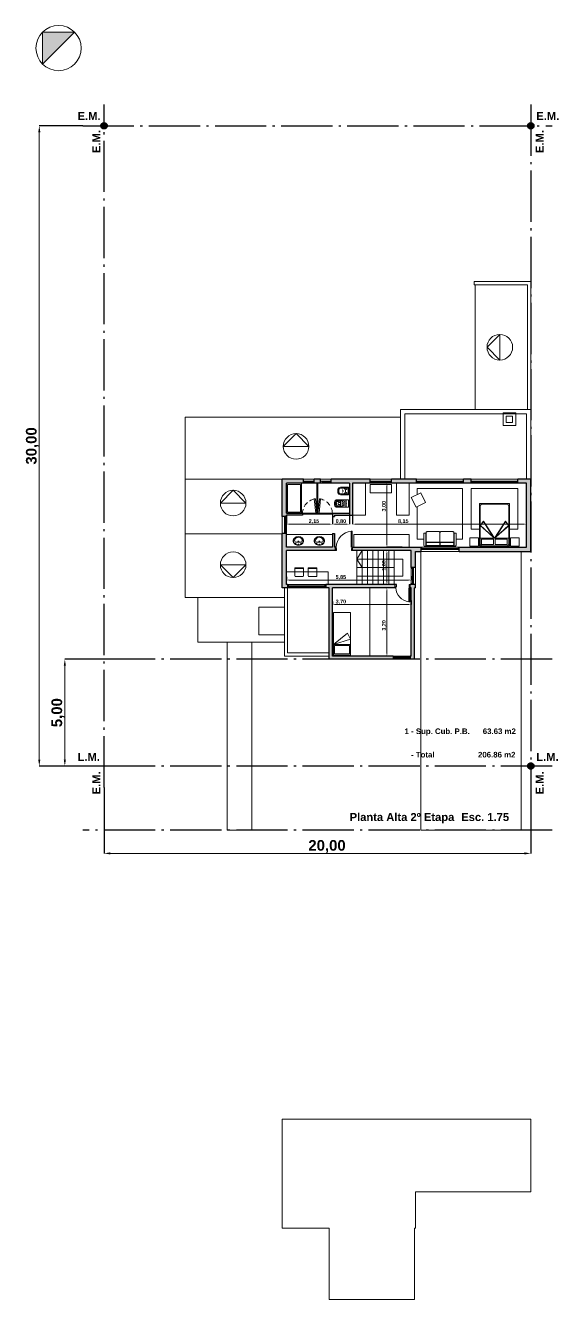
# Model space of a CAD drawing. Header units: millimetres. Extents: x 1434 to 1660, y 1457 to 1517.
# Drawn here: x 1635.3 to 1660.3, y 1457.1 to 1516.8 of the extents above; entities that cross this region are included whole.
import ezdxf

# ---------------------------------------------------------------- set-up
doc = ezdxf.new("R2010")
doc.units = ezdxf.units.MM
doc.linetypes.add('ACAD_ISO04W100', pattern=[30, 24, -3, 0, -3])
doc.linetypes.add('HIDDEN', pattern=[0.375, 0.25, -0.125])
for name, color, linetype, lineweight in [('0.1', 50, 'Continuous', 0), ('0.2', 40, 'Continuous', 20), ('0.3', 30, 'Continuous', 30), ('0.4', 20, 'Continuous', 40), ('carpinterias', 140, 'Continuous', 9), ('cotas', 104, 'Continuous', 18), ('gris', 251, 'Continuous', 18), ('L.M.', 160, 'ACAD_ISO04W100', 30), ('madera', 35, 'Continuous', 18), ('muebles', 7, 'Continuous', 13), ('nomenclatura', 41, 'Continuous', 18), ('rojo muros', 232, 'Continuous', 18)]:
    doc.layers.add(name, color=color, linetype=linetype, lineweight=lineweight)
doc.styles.add('SANSSERIFBOLD', font='sasb____.pfb')
doc.styles.get("Standard").update_dxf_attribs({"font": 'ARIAL.TTF'})
doc.dimstyles.new('ISO-25', dxfattribs={"dimtxt": 2.5, "dimasz": 2.5, "dimexe": 1.25, "dimexo": 0.625, "dimtad": 1, "dimtxsty": 'Standard', "dimcen": 2.5, "dimadec": 0, "dimazin": 0, "dimtfac": 1, "dimtmove": 0, "dimatfit": 3, "dimfxl": 0, "dimarcsym": 0})

# ---------------------------------------------------------------- blocks, each defined once
blk = doc.blocks.new('*D17')
at = {"layer": 'cotas', "color": 0, "linetype": 'Continuous', "lineweight": -2}
for p, q in [((1638.955, 1481.086), (1638.955, 1477.991)), ((1658.955, 1481.086), (1658.955, 1477.991))]:
    blk.add_line(p, q, dxfattribs=at)
at = {"layer": 'cotas', "color": 0, "linetype": 'Continuous', "lineweight": 9}
blk.add_line((1639.255, 1477.991), (1658.655, 1477.991), dxfattribs=at)
at = {"layer": 'cotas', "color": 0, "linetype": 'Continuous'}
for points in [[(1639.255, 1478.041), (1639.255, 1477.941), (1638.955, 1477.991)], [(1658.655, 1478.041), (1658.655, 1477.941), (1658.955, 1477.991)]]:
    blk.add_solid(points, dxfattribs=at)
at = {"layer": 'Defpoints', "color": 0, "linetype": 'Continuous'}
for p in [(1638.955, 1481.086), (1658.955, 1481.086), (1658.955, 1477.991)]:
    blk.add_point(p, dxfattribs=at)
at = {"layer": 'cotas', "linetype": 'Continuous', "insert": (1649.405, 1478.311), "char_height": 0.5, "attachment_point": 5, "style": 'SANSSERIFBOLD'}
blk.add_mtext('20,00', dxfattribs=at)
blk = doc.blocks.new('*D18')
at = {"layer": 'cotas', "color": 0, "linetype": 'Continuous', "lineweight": -2}
for p, q in [((1637.955, 1512.086), (1635.92, 1512.086)), ((1637.955, 1482.086), (1635.92, 1482.086))]:
    blk.add_line(p, q, dxfattribs=at)
at = {"layer": 'cotas', "color": 0, "linetype": 'Continuous', "lineweight": 9}
blk.add_line((1635.92, 1511.786), (1635.92, 1482.386), dxfattribs=at)
at = {"layer": 'cotas', "color": 0, "linetype": 'Continuous'}
for points in [[(1635.87, 1511.786), (1635.97, 1511.786), (1635.92, 1512.086)], [(1635.87, 1482.386), (1635.97, 1482.386), (1635.92, 1482.086)]]:
    blk.add_solid(points, dxfattribs=at)
at = {"layer": 'Defpoints', "color": 0, "linetype": 'Continuous'}
for p in [(1637.955, 1512.086), (1635.92, 1482.086), (1637.955, 1482.086)]:
    blk.add_point(p, dxfattribs=at)
at = {"layer": 'cotas', "linetype": 'Continuous', "insert": (1635.6, 1497.086), "char_height": 0.5, "attachment_point": 5, "rotation": 90, "style": 'SANSSERIFBOLD'}
blk.add_mtext('30,00', dxfattribs=at)
blk = doc.blocks.new('*D16')
at = {"layer": 'cotas', "color": 0, "linetype": 'Continuous', "lineweight": -2}
for p, q in [((1638.955, 1487.086), (1637.116, 1487.086)), ((1638.955, 1482.086), (1637.116, 1482.086))]:
    blk.add_line(p, q, dxfattribs=at)
at = {"layer": 'cotas', "color": 0, "linetype": 'Continuous', "lineweight": 9}
blk.add_line((1637.116, 1486.786), (1637.116, 1482.386), dxfattribs=at)
at = {"layer": 'cotas', "color": 0, "linetype": 'Continuous'}
for points in [[(1637.066, 1486.786), (1637.166, 1486.786), (1637.116, 1487.086)], [(1637.066, 1482.386), (1637.166, 1482.386), (1637.116, 1482.086)]]:
    blk.add_solid(points, dxfattribs=at)
at = {"layer": 'Defpoints', "color": 0, "linetype": 'Continuous'}
for p in [(1638.955, 1487.086), (1637.116, 1482.086), (1638.955, 1482.086)]:
    blk.add_point(p, dxfattribs=at)
at = {"layer": 'cotas', "linetype": 'Continuous', "insert": (1636.796, 1484.586), "char_height": 0.5, "attachment_point": 5, "rotation": 90, "style": 'SANSSERIFBOLD'}
blk.add_mtext('5,00', dxfattribs=at)
blk = doc.blocks.new('aa')
at = {"layer": 'madera'}
for p, q in [((1233.437, -214.668), (1233.844, -214.668)), ((1233.437, -215.034), (1233.437, -214.668)), ((1233.437, -214.693), (1233.844, -214.693)), ((1233.844, -214.668), (1233.844, -215.034)), ((1233.803, -215.075), (1233.478, -215.075))]:
    blk.add_line(p, q, dxfattribs=at)
for centre, start, end in [((1233.478, -215.034), 180, 270), ((1233.803, -215.034), 270, 0)]:
    blk.add_arc(centre, 0.0406, start, end, dxfattribs=at)
blk = doc.blocks.new('CAM2')
at = {"layer": '0.1'}
for p, q in [((454.403, -70.302), (454.403, -71.452)), ((455.995, -70.202), (454.519, -70.202)), ((455.199, -70.357), (455.418, -70.202)), ((455.995, -70.879), (455.199, -70.357)), ((455.216, -70.36), (455.414, -70.217)), ((455.947, -70.818), (455.216, -70.36)), ((455.947, -70.818), (455.414, -70.217)), ((455.995, -70.879), (455.418, -70.202)), ((455.995, -70.202), (455.995, -71.552)), ((456.255, -70.202), (455.995, -70.202)), ((455.995, -70.879), (455.198, -71.399)), ((455.947, -70.939), (455.214, -71.396)), ((455.947, -70.939), (455.412, -71.54)), ((455.995, -70.879), (455.415, -71.552)), ((454.517, -71.552), (455.995, -71.552)), ((455.198, -71.399), (455.415, -71.552)), ((455.214, -71.396), (455.412, -71.54)), ((456.253, -71.552), (455.995, -71.552))]:
    blk.add_line(p, q, dxfattribs=at)
at = {"layer": '0.1', "lineweight": 0}
blk.add_line((456.353, -70.305), (456.353, -71.454), dxfattribs=at)
at = {"layer": '0.1'}
blk.add_lwpolyline([(454.378, -71.577), (456.378, -71.577), (456.378, -70.177), (454.378, -70.177)], close=True, dxfattribs=at)
at = {"layer": '0.1', "lineweight": 0}
for points in [[(456.045, -70.277), (456.301, -70.277), (456.301, -70.84), (456.045, -70.84)], [(456.045, -71.482), (456.301, -71.482), (456.301, -70.919), (456.045, -70.919)]]:
    blk.add_lwpolyline(points, close=True, dxfattribs=at)
at = {"layer": '0.1'}
for centre, radius, start, end in [((454.518, -70.318), 0.116, 89.68244, 171.91819), ((456.253, -70.303), 0.1, 358.83225, 88.52947), ((454.514, -71.441), 0.112, 186.04566, 271.28188), ((456.256, -71.455), 0.0968, 268.12283, 0.79322)]:
    blk.add_arc(centre, radius, start, end, dxfattribs=at)
at = {"layer": 'madera'}
for points in [[(455.978, -70.127), (456.378, -70.127), (456.378, -69.727), (455.978, -69.727)], [(455.978, -71.627), (456.378, -71.627), (456.378, -72.027), (455.978, -72.027)]]:
    blk.add_lwpolyline(points, close=True, dxfattribs=at)
blk = doc.blocks.new('i')
for p, q in [((1235.135, 1802.349), (1235.325, 1802.349)), ((1235.135, 1802.304), (1235.493, 1802.304)), ((1235.493, 1802.044), (1235.135, 1802.044)), ((1235.135, 1801.999), (1235.325, 1801.999)), ((1235.325, 1802.349), (1235.507, 1802.349)), ((1235.325, 1801.999), (1235.507, 1801.999)), ((1235.36, 1802.224), (1235.36, 1802.124)), ((1235.495, 1802.302), (1235.495, 1802.046)), ((1235.51, 1802.346), (1235.51, 1802.002))]:
    blk.add_line(p, q)
for centre in [(1235.42, 1802.254), (1235.42, 1802.094)]:
    blk.add_circle(centre, 0.0085)
for centre, radius, start, end in [((1235.382, 1802.174), 0.377, 168.55585, 191.44415), ((1235.135, 1802.224), 0.125, 90, 168.55585), ((1235.135, 1802.124), 0.125, 191.44415, 270), ((1235.382, 1802.174), 0.332, 168.55585, 191.44415), ((1235.135, 1802.224), 0.08, 90, 168.55585), ((1235.135, 1802.124), 0.08, 191.44415, 270), ((1235.198, 1802.171), 0.0578, 2.61926, 78.39406), ((1235.2, 1802.154), 0.075, 82.39422, 82.744), ((1235.198, 1802.177), 0.0578, 281.60594, 357.38074), ((1235.2, 1802.194), 0.075, 277.256, 277.60578), ((1235.28, 1802.224), 0.08, 0, 90), ((1235.28, 1802.124), 0.08, 270, 0), ((1235.493, 1802.302), 0.002, 0, 90), ((1235.493, 1802.046), 0.002, 270, 0), ((1235.507, 1802.346), 0.003, 0, 90), ((1235.507, 1802.002), 0.003, 270, 0)]:
    blk.add_arc(centre, radius, start, end)
blk = doc.blocks.new('in')
for p, q in [((1235.276, 1801.782), (1234.965, 1801.782)), ((1235.244, 1801.737), (1234.965, 1801.737)), ((1235.244, 1801.493), (1234.965, 1801.493)), ((1235.276, 1801.448), (1234.965, 1801.448)), ((1234.983, 1801.615), (1234.983, 1801.655)), ((1234.983, 1801.615), (1234.983, 1801.575)), ((1235.048, 1801.719), (1235.12, 1801.719)), ((1235.048, 1801.511), (1235.12, 1801.511)), ((1235.276, 1801.782), (1235.408, 1801.782)), ((1235.276, 1801.448), (1235.408, 1801.448)), ((1235.346, 1801.712), (1235.346, 1801.615)), ((1235.346, 1801.518), (1235.346, 1801.615)), ((1235.416, 1801.615), (1235.416, 1801.774)), ((1235.416, 1801.615), (1235.416, 1801.456))]:
    blk.add_line(p, q)
for points in [[(1235.328, 1801.687, -0.120573), (1235.325, 1801.688, -0.105064), (1235.323, 1801.689, -0.088664), (1235.322, 1801.692, -0.079761), (1235.322, 1801.695, -0.079761), (1235.322, 1801.698, -0.088664), (1235.323, 1801.7, -0.105064), (1235.325, 1801.702, -0.120573), (1235.328, 1801.703, -0.120573)], [(1235.328, 1801.543, 0.120573), (1235.325, 1801.542, 0.105064), (1235.323, 1801.54, 0.088664), (1235.322, 1801.538, 0.079761), (1235.322, 1801.535, 0.079761), (1235.322, 1801.532, 0.088664), (1235.323, 1801.53, 0.105064), (1235.325, 1801.528, 0.120573), (1235.328, 1801.527, 0.120573)], [(1235.328, 1801.703, -0.135765), (1235.33, 1801.702, -0.106933), (1235.331, 1801.7, -0.081683), (1235.333, 1801.698, -0.069843), (1235.333, 1801.695, -0.069843), (1235.333, 1801.692, -0.081683), (1235.331, 1801.689, -0.106933), (1235.33, 1801.688, -0.135765), (1235.328, 1801.687, -0.135765)], [(1235.328, 1801.527, 0.135765), (1235.33, 1801.528, 0.106933), (1235.331, 1801.53, 0.081683), (1235.333, 1801.532, 0.069843), (1235.333, 1801.535, 0.069843), (1235.333, 1801.538, 0.081683), (1235.331, 1801.54, 0.106933), (1235.33, 1801.542, 0.135765), (1235.328, 1801.543, 0.135765)]]:
    blk.add_lwpolyline(points, format="xyb")
blk.add_lwpolyline([(1235.426, 1801.792), (1235.426, 1801.438), (1235.545, 1801.438), (1235.545, 1801.792)], close=True)
for centre, radius, start, end in [((1235.848, 1801.615), 0.956, 173.56456, 180), ((1235.848, 1801.615), 0.956, 180, 186.43544), ((1234.965, 1801.715), 0.0678, 90, 173.56456), ((1234.965, 1801.515), 0.0678, 186.43544, 270), ((1235.846, 1801.615), 0.909, 173.57291, 180), ((1235.846, 1801.615), 0.909, 180, 186.42709), ((1234.965, 1801.714), 0.023, 90, 173.57291), ((1234.965, 1801.516), 0.023, 186.42709, 270), ((1235.048, 1801.655), 0.0648, 90, 180), ((1235.048, 1801.575), 0.0648, 180, 270), ((1235.108, 1801.615), 0.0504, 121.47191, 180), ((1235.108, 1801.615), 0.0504, 180, 238.52809), ((1235.119, 1801.6), 0.069, 89.56202, 122.8418), ((1235.119, 1801.63), 0.069, 237.1582, 270.43798), ((1235.12, 1801.6), 0.069, 57.1582, 90.43798), ((1235.12, 1801.63), 0.069, 269.56202, 302.8418), ((1235.131, 1801.615), 0.0504, 0, 58.52809), ((1235.131, 1801.615), 0.0504, 301.47191, 0), ((1235.159, 1801.67), 0.027, 3.36318, 90), ((1235.159, 1801.56), 0.027, 270, 356.63682), ((1234.23, 1801.615), 0.957, 0, 3.36318), ((1234.23, 1801.615), 0.957, 356.63682, 0), ((1235.243, 1801.714), 0.023, 6.42709, 90), ((1235.243, 1801.516), 0.023, 270, 353.57291), ((1234.362, 1801.615), 0.909, 0, 6.42709), ((1234.362, 1801.615), 0.909, 353.57291, 0), ((1235.276, 1801.712), 0.0702, 0, 90), ((1235.276, 1801.518), 0.0702, 270, 0), ((1235.408, 1801.774), 0.00819, 0, 90), ((1235.408, 1801.456), 0.00819, 270, 0), ((1235.416, 1801.646), 0.0184, 28.88836, 87.29185), ((1235.416, 1801.584), 0.0184, 272.70815, 331.11164), ((1235.369, 1801.615), 0.0742, 327.50485, 32.49515)]:
    blk.add_arc(centre, radius, start, end)
for p in [(1234.937, 1801.615), (1235.272, 1801.615), (1235.322, 1801.692), (1235.346, 1801.518), (1235.416, 1801.774), (1235.416, 1801.456)]:
    blk.add_point(p)
blk = doc.blocks.new('pil')
blk.add_line((1235.263, 1804.106), (1235.063, 1804.106))
for points in [[(1235.167, 1803.842, 0.080772), (1235.264, 1803.858, 0.089305), (1235.342, 1803.9, 0.110962), (1235.389, 1803.968, 0.119182), (1235.407, 1804.042, 0.119182), (1235.389, 1804.116, 0.110962), (1235.342, 1804.183, 0.089305), (1235.264, 1804.226, 0.080772), (1235.167, 1804.242, 0.080772), (1235.069, 1804.226, 0.089305), (1234.991, 1804.183, 0.104793), (1234.937, 1804.116, 0.119182), (1234.919, 1804.042, 0.119182), (1234.937, 1803.968, 0.104793), (1234.991, 1803.9, 0.089305), (1235.069, 1803.858, 0.080772)], [(1235.167, 1803.858, 0.080772), (1235.259, 1803.873, 0.088756), (1235.331, 1803.912, 0.11126), (1235.374, 1803.974, 0.120398), (1235.391, 1804.042, 0.120398), (1235.374, 1804.109, 0.11126), (1235.331, 1804.171, 0.088756), (1235.259, 1804.211, 0.080772), (1235.167, 1804.226, 0.080772), (1235.074, 1804.211, 0.089305), (1235.001, 1804.171, 0.104793), (1234.951, 1804.109, 0.119182), (1234.935, 1804.042, 0.119182), (1234.951, 1803.975, 0.104793), (1235.001, 1803.913, 0.089305), (1235.074, 1803.873, 0.080772)]]:
    blk.add_lwpolyline(points, format="xyb", close=True)
for points in [[(1235.163, 1803.874, -0.02495), (1235.135, 1803.875, -0.088119)], [(1235.163, 1803.874, 0.072856), (1235.241, 1803.884, 0.088119)]]:
    blk.add_lwpolyline(points, format="xyb")
for centre, radius in [((1235.163, 1804.202), 0.012), ((1235.035, 1804.162), 0.012), ((1235.163, 1804.074), 0.0219), ((1235.163, 1804.074), 0.0179), ((1235.291, 1804.162), 0.012)]:
    blk.add_circle(centre, radius)
for centre, radius, start, end in [((1235.063, 1804.026), 0.08, 90, 180), ((1235.137, 1804.029), 0.154, 177.90036, 269.45523), ((1235.188, 1804.029), 0.154, 290.171, 2.09964), ((1235.263, 1804.026), 0.08, 0, 90)]:
    blk.add_arc(centre, radius, start, end)
blk = doc.blocks.new('ss')
at = {"layer": 'muebles'}
for p, q in [((1867.979, 1731.019), (1867.979, 1730.457)), ((1868.046, 1731.059), (1868.02, 1731.059)), ((1868.619, 1731.177), (1868.046, 1731.177)), ((1868.046, 1731.177), (1868.046, 1731.071)), ((1868.046, 1731.071), (1868.558, 1731.071)), ((1868.499, 1731.059), (1868.046, 1731.059)), ((1868.619, 1731.165), (1868.058, 1731.165)), ((1868.058, 1731.165), (1868.058, 1731.083)), ((1868.058, 1731.083), (1868.558, 1731.083)), ((1868.475, 1730.474), (1868.475, 1731)), ((1868.487, 1731), (1868.487, 1730.474)), ((1868.558, 1731.083), (1868.641, 1731.083)), ((1868.558, 1731.071), (1868.629, 1731.071)), ((1868.629, 1731.071), (1868.629, 1729.759)), ((1868.629, 1730.473), (1868.629, 1731)), ((1868.641, 1731.083), (1868.641, 1729.747)), ((1868.66, 1729.706), (1868.66, 1731.124)), ((1868.672, 1729.706), (1868.672, 1731.124)), ((1867.979, 1729.811), (1867.979, 1730.373)), ((1868.046, 1730.415), (1868.02, 1730.415)), ((1868.02, 1730.415), (1868.499, 1730.415)), ((1868.046, 1730.415), (1868.02, 1730.415)), ((1868.02, 1730.415), (1868.499, 1730.415)), ((1868.499, 1730.415), (1868.046, 1730.415)), ((1868.499, 1730.415), (1868.046, 1730.415)), ((1868.475, 1730.356), (1868.475, 1729.829)), ((1868.487, 1729.829), (1868.487, 1730.356)), ((1868.629, 1729.929), (1868.629, 1730.356)), ((1868.629, 1730.356), (1868.629, 1729.83)), ((1868.046, 1729.771), (1868.02, 1729.771)), ((1868.499, 1729.771), (1868.046, 1729.771)), ((1868.046, 1729.652), (1868.046, 1729.759)), ((1868.046, 1729.759), (1868.558, 1729.759)), ((1868.619, 1729.652), (1868.046, 1729.652)), ((1868.058, 1729.664), (1868.058, 1729.747)), ((1868.058, 1729.747), (1868.558, 1729.747)), ((1868.619, 1729.664), (1868.058, 1729.664)), ((1868.558, 1729.759), (1868.629, 1729.759)), ((1868.558, 1729.747), (1868.641, 1729.747))]:
    blk.add_line(p, q, dxfattribs=at)
for centre, radius, start, end in [((1868.019, 1731.019), 0.0396, 87.66986, 180.77212), ((1868.558, 1731), 0.0833, 134.87545, 179.86453), ((1868.558, 1730.999), 0.0712, 0.20121, 179.52841), ((1868.619, 1731.124), 0.0533, 360, 90), ((1868.619, 1731.124), 0.0411, 360, 90), ((1868.02, 1730.455), 0.0408, 178.13065, 270.62134), ((1868.02, 1730.374), 0.0408, 89.37866, 181.86935), ((1868.555, 1730.472), 0.0801, 179.1097, 226.07067), ((1868.555, 1730.357), 0.0801, 133.92933, 180.8903), ((1868.558, 1730.473), 0.0712, 179.75869, 359.97093), ((1868.558, 1730.356), 0.0712, 0.02907, 180.24131), ((1868.019, 1729.81), 0.0396, 179.22788, 272.33014), ((1868.558, 1729.83), 0.0833, 180.13547, 225.12455), ((1868.558, 1729.83), 0.0712, 180.47159, 359.79879), ((1868.619, 1729.706), 0.0411, 270, 0), ((1868.619, 1729.706), 0.0533, 270, 0)]:
    blk.add_arc(centre, radius, start, end, dxfattribs=at)
blk = doc.blocks.new('*D49')
at = {"layer": 'cotas', "color": 0, "linetype": 'Continuous', "lineweight": -2}
for p, q in [((1652.739, 1495.336), (1652.212, 1495.336)), ((1652.92, 1492.336), (1652.212, 1492.336))]:
    blk.add_line(p, q, dxfattribs=at)
at = {"layer": 'cotas', "color": 0, "linetype": 'Continuous', "lineweight": 9}
blk.add_line((1652.212, 1495.186), (1652.212, 1492.486), dxfattribs=at)
at = {"layer": 'cotas', "color": 0, "linetype": 'Continuous'}
for points in [[(1652.187, 1495.186), (1652.237, 1495.186), (1652.212, 1495.336)], [(1652.187, 1492.486), (1652.237, 1492.486), (1652.212, 1492.336)]]:
    blk.add_solid(points, dxfattribs=at)
at = {"layer": 'Defpoints', "color": 0, "linetype": 'Continuous'}
for p in [(1652.739, 1495.336), (1652.212, 1492.336), (1652.92, 1492.336)]:
    blk.add_point(p, dxfattribs=at)
at = {"layer": 'cotas', "linetype": 'Continuous', "insert": (1652.091, 1494.26), "char_height": 0.18, "attachment_point": 5, "rotation": 90, "style": 'SANSSERIFBOLD'}
blk.add_mtext('3,00', dxfattribs=at)
blk = doc.blocks.new('*D50')
at = {"layer": 'cotas', "color": 0, "linetype": 'Continuous', "lineweight": -2}
for p, q in [((1650.605, 1493.836), (1650.605, 1493.42)), ((1658.755, 1493.164), (1658.755, 1493.42))]:
    blk.add_line(p, q, dxfattribs=at)
at = {"layer": 'cotas', "color": 0, "linetype": 'Continuous', "lineweight": 9}
blk.add_line((1658.605, 1493.42), (1650.755, 1493.42), dxfattribs=at)
at = {"layer": 'cotas', "color": 0, "linetype": 'Continuous'}
for points in [[(1650.755, 1493.445), (1650.755, 1493.395), (1650.605, 1493.42)], [(1658.605, 1493.445), (1658.605, 1493.395), (1658.755, 1493.42)]]:
    blk.add_solid(points, dxfattribs=at)
at = {"layer": 'Defpoints', "color": 0, "linetype": 'Continuous'}
for p in [(1650.605, 1493.836), (1650.605, 1493.42), (1658.755, 1493.164)]:
    blk.add_point(p, dxfattribs=at)
at = {"layer": 'cotas', "linetype": 'Continuous', "insert": (1652.98, 1493.542), "char_height": 0.18, "attachment_point": 5, "style": 'SANSSERIFBOLD'}
blk.add_mtext('8,15', dxfattribs=at)
blk = doc.blocks.new('*D51')
at = {"layer": 'cotas', "color": 0, "linetype": 'Continuous', "lineweight": -2}
for p, q in [((1652.739, 1492.186), (1652.212, 1492.186)), ((1652.655, 1490.586), (1652.212, 1490.586))]:
    blk.add_line(p, q, dxfattribs=at)
at = {"layer": 'cotas', "color": 0, "linetype": 'Continuous', "lineweight": 9}
blk.add_line((1652.212, 1492.036), (1652.212, 1490.736), dxfattribs=at)
at = {"layer": 'cotas', "color": 0, "linetype": 'Continuous'}
for points in [[(1652.187, 1492.036), (1652.237, 1492.036), (1652.212, 1492.186)], [(1652.187, 1490.736), (1652.237, 1490.736), (1652.212, 1490.586)]]:
    blk.add_solid(points, dxfattribs=at)
at = {"layer": 'Defpoints', "color": 0, "linetype": 'Continuous'}
for p in [(1652.739, 1492.186), (1652.212, 1490.586), (1652.655, 1490.586)]:
    blk.add_point(p, dxfattribs=at)
at = {"layer": 'cotas', "linetype": 'Continuous', "insert": (1652.091, 1491.484), "char_height": 0.18, "attachment_point": 5, "rotation": 90, "style": 'SANSSERIFBOLD'}
blk.add_mtext('1,60', dxfattribs=at)
blk = doc.blocks.new('*D52')
at = {"layer": 'cotas', "color": 0, "linetype": 'Continuous', "lineweight": -2}
for p, q in [((1652.456, 1490.436), (1652.212, 1490.436)), ((1652.505, 1487.236), (1652.212, 1487.236))]:
    blk.add_line(p, q, dxfattribs=at)
at = {"layer": 'cotas', "color": 0, "linetype": 'Continuous', "lineweight": 9}
blk.add_line((1652.212, 1490.286), (1652.212, 1487.386), dxfattribs=at)
at = {"layer": 'cotas', "color": 0, "linetype": 'Continuous'}
for points in [[(1652.187, 1490.286), (1652.237, 1490.286), (1652.212, 1490.436)], [(1652.187, 1487.386), (1652.237, 1487.386), (1652.212, 1487.236)]]:
    blk.add_solid(points, dxfattribs=at)
at = {"layer": 'Defpoints', "color": 0, "linetype": 'Continuous'}
for p in [(1652.456, 1490.436), (1652.212, 1487.236), (1652.505, 1487.236)]:
    blk.add_point(p, dxfattribs=at)
at = {"layer": 'cotas', "linetype": 'Continuous', "insert": (1652.091, 1488.675), "char_height": 0.18, "attachment_point": 5, "rotation": 90, "style": 'SANSSERIFBOLD'}
blk.add_mtext('3,20', dxfattribs=at)
blk = doc.blocks.new('*D53')
at = {"layer": 'cotas', "color": 0, "linetype": 'Continuous', "lineweight": -2}
for p, q in [((1649.655, 1493.786), (1649.655, 1493.42)), ((1650.455, 1493.936), (1650.455, 1493.42))]:
    blk.add_line(p, q, dxfattribs=at)
at = {"layer": 'cotas', "color": 0, "linetype": 'Continuous', "lineweight": 9}
blk.add_line((1650.305, 1493.42), (1649.805, 1493.42), dxfattribs=at)
at = {"layer": 'cotas', "color": 0, "linetype": 'Continuous'}
for points in [[(1649.805, 1493.445), (1649.805, 1493.395), (1649.655, 1493.42)], [(1650.305, 1493.445), (1650.305, 1493.395), (1650.455, 1493.42)]]:
    blk.add_solid(points, dxfattribs=at)
at = {"layer": 'Defpoints', "color": 0, "linetype": 'Continuous'}
for p in [(1649.655, 1493.786), (1650.455, 1493.936), (1649.655, 1493.42)]:
    blk.add_point(p, dxfattribs=at)
at = {"layer": 'cotas', "linetype": 'Continuous', "insert": (1650.055, 1493.542), "char_height": 0.18, "attachment_point": 5, "style": 'SANSSERIFBOLD'}
blk.add_mtext('0,80', dxfattribs=at)
blk = doc.blocks.new('*D54')
at = {"layer": 'cotas', "color": 0, "linetype": 'Continuous', "lineweight": -2}
for p, q in [((1647.505, 1493.836), (1647.505, 1493.42)), ((1649.655, 1493.786), (1649.655, 1493.42))]:
    blk.add_line(p, q, dxfattribs=at)
at = {"layer": 'cotas', "color": 0, "linetype": 'Continuous', "lineweight": 9}
blk.add_line((1649.505, 1493.42), (1647.655, 1493.42), dxfattribs=at)
at = {"layer": 'cotas', "color": 0, "linetype": 'Continuous'}
for points in [[(1647.655, 1493.445), (1647.655, 1493.395), (1647.505, 1493.42)], [(1649.505, 1493.445), (1649.505, 1493.395), (1649.655, 1493.42)]]:
    blk.add_solid(points, dxfattribs=at)
at = {"layer": 'Defpoints', "color": 0, "linetype": 'Continuous'}
for p in [(1647.505, 1493.836), (1649.655, 1493.786), (1647.505, 1493.42)]:
    blk.add_point(p, dxfattribs=at)
at = {"layer": 'cotas', "linetype": 'Continuous', "insert": (1648.793, 1493.542), "char_height": 0.18, "attachment_point": 5, "style": 'SANSSERIFBOLD'}
blk.add_mtext('2,15', dxfattribs=at)
blk = doc.blocks.new('*D55')
at = {"layer": 'cotas', "color": 0, "linetype": 'Continuous', "lineweight": -2}
for p, q in [((1647.505, 1490.945), (1647.505, 1490.8)), ((1653.355, 1490.986), (1653.355, 1490.8))]:
    blk.add_line(p, q, dxfattribs=at)
at = {"layer": 'cotas', "color": 0, "linetype": 'Continuous', "lineweight": 9}
blk.add_line((1653.205, 1490.8), (1647.655, 1490.8), dxfattribs=at)
at = {"layer": 'cotas', "color": 0, "linetype": 'Continuous'}
for points in [[(1647.655, 1490.825), (1647.655, 1490.775), (1647.505, 1490.8)], [(1653.205, 1490.825), (1653.205, 1490.775), (1653.355, 1490.8)]]:
    blk.add_solid(points, dxfattribs=at)
at = {"layer": 'Defpoints', "color": 0, "linetype": 'Continuous'}
for p in [(1647.505, 1490.945), (1647.505, 1490.8), (1653.355, 1490.986)]:
    blk.add_point(p, dxfattribs=at)
at = {"layer": 'cotas', "linetype": 'Continuous', "insert": (1650.055, 1490.921), "char_height": 0.18, "attachment_point": 5, "style": 'SANSSERIFBOLD'}
blk.add_mtext('5,85', dxfattribs=at)
blk = doc.blocks.new('*D56')
at = {"layer": 'cotas', "color": 0, "linetype": 'Continuous', "lineweight": -2}
for p, q in [((1649.655, 1489.798), (1649.655, 1489.653)), ((1653.355, 1489.839), (1653.355, 1489.653))]:
    blk.add_line(p, q, dxfattribs=at)
at = {"layer": 'cotas', "color": 0, "linetype": 'Continuous', "lineweight": 9}
blk.add_line((1653.205, 1489.653), (1649.805, 1489.653), dxfattribs=at)
at = {"layer": 'cotas', "color": 0, "linetype": 'Continuous'}
for points in [[(1649.805, 1489.678), (1649.805, 1489.628), (1649.655, 1489.653)], [(1653.205, 1489.678), (1653.205, 1489.628), (1653.355, 1489.653)]]:
    blk.add_solid(points, dxfattribs=at)
at = {"layer": 'Defpoints', "color": 0, "linetype": 'Continuous'}
for p in [(1649.655, 1489.798), (1649.655, 1489.653), (1653.355, 1489.839)]:
    blk.add_point(p, dxfattribs=at)
at = {"layer": 'cotas', "linetype": 'Continuous', "insert": (1650.055, 1489.774), "char_height": 0.18, "attachment_point": 5, "style": 'SANSSERIFBOLD'}
blk.add_mtext('3,70', dxfattribs=at)

msp = doc.modelspace()

# ---------------------------------------------------------------- hatches: boundary and pattern name
at = {"layer": 'gris'}
for points in [[(1637.57224, 1516.47812), (1636.07496, 1514.98084), (1636.07496, 1516.47812)], [(1639.10262, 1512.0859, 1), (1638.80789, 1512.0859, 1)], [(1659.10262, 1512.0859, 1), (1658.80789, 1512.0859, 1)], [(1659.10262, 1482.0859, 1), (1658.80789, 1482.0859, 1)]]:
    msp.add_hatch(color=256, dxfattribs=at).paths.add_polyline_path(points)
at = {"layer": 'rojo muros'}
h = msp.add_hatch(color=256, dxfattribs=at)
h.paths.add_polyline_path([(1658.95526, 1495.5359), (1658.35526, 1495.5359), (1658.35526, 1495.3359), (1658.75526, 1495.3359), (1658.75526, 1492.3359), (1655.60025, 1492.3359), (1655.60025, 1492.1359), (1658.95526, 1492.1359)])
h.paths.add_polyline_path([(1656.15526, 1495.5359), (1655.80025, 1495.5359), (1655.80025, 1495.3359), (1656.15526, 1495.3359)], flags=17)
h.paths.add_polyline_path([(1653.60025, 1495.5359), (1652.43026, 1495.5359), (1652.43026, 1495.3359), (1653.60025, 1495.3359)])
h.paths.add_polyline_path([(1651.43026, 1495.5359), (1649.60526, 1495.5359), (1649.60526, 1495.3359), (1650.45526, 1495.3359), (1650.45526, 1493.9359), (1649.65526, 1493.9359), (1649.65526, 1493.7859), (1649.75526, 1493.7859), (1649.75526, 1493.8359), (1650.60526, 1493.8359), (1650.60526, 1495.3359), (1651.43026, 1495.3359)])
h.paths.add_polyline_path([(1649.10526, 1495.5359), (1648.80526, 1495.5359), (1648.80526, 1495.3359), (1649.10526, 1495.3359)])
h.paths.add_polyline_path([(1648.30526, 1495.5359), (1647.30526, 1495.5359), (1647.30526, 1493.7859), (1647.50526, 1493.7859), (1647.50526, 1493.8359), (1648.25526, 1493.8359), (1648.25526, 1493.9359), (1647.50526, 1493.9359), (1647.50526, 1495.3359), (1648.30526, 1495.3359)])
h.paths.add_polyline_path([(1647.50526, 1492.9859), (1647.30526, 1492.9859), (1647.30526, 1490.4359), (1647.55526, 1490.4359), (1647.55526, 1490.5859), (1647.50526, 1490.5859), (1647.50526, 1492.1859), (1649.80526, 1492.1859), (1649.80526, 1492.3359), (1649.75526, 1492.3359), (1649.75526, 1492.9859), (1649.65526, 1492.9859), (1649.65526, 1492.3359), (1647.50526, 1492.3359)])
h.paths.add_polyline_path([(1652.60526, 1490.5859), (1649.35526, 1490.5859), (1649.35526, 1490.4359), (1649.50526, 1490.4359), (1649.50526, 1487.0859), (1652.50526, 1487.0859), (1652.50526, 1487.2359), (1649.65526, 1487.2359), (1649.65526, 1490.4359), (1652.60526, 1490.4359)])
h.paths.add_polyline_path([(1653.50526, 1490.4359), (1653.55526, 1490.4359), (1653.55526, 1490.5859), (1653.30526, 1490.5859), (1653.30526, 1490.4359), (1653.35526, 1490.4359), (1653.35526, 1487.2359), (1653.30526, 1487.2359), (1653.30526, 1487.0859), (1653.50526, 1487.0859)])
h.paths.add_polyline_path([(1653.55526, 1492.1359), (1653.80025, 1492.1359), (1653.80025, 1492.3359), (1650.60526, 1492.3359), (1650.60526, 1492.1859), (1653.35526, 1492.1859), (1653.35526, 1491.3859), (1653.55526, 1491.3859)])

# ---------------------------------------------------------------- linework, layer by layer
at = {"layer": '0.1'}
for p, q in [((1658.95526, 1504.7859), (1656.30526, 1504.7859)), ((1656.30526, 1504.7859), (1656.30526, 1504.6359)), ((1656.30526, 1504.6359), (1658.80526, 1504.6359)), ((1656.35526, 1504.6359), (1656.35526, 1498.7859)), ((1658.80526, 1504.6359), (1658.80526, 1498.7859)), ((1658.95526, 1498.7859), (1658.95526, 1504.7859)), ((1642.75526, 1489.9859), (1642.75526, 1498.4359)), ((1652.85526, 1498.4359), (1642.75526, 1498.4359)), ((1647.30526, 1495.5359), (1642.75526, 1495.5359)), ((1648.80526, 1495.5359), (1648.30526, 1495.5359)), ((1649.10526, 1495.5359), (1649.60526, 1495.5359)), ((1651.43026, 1495.5359), (1652.43026, 1495.5359)), ((1653.60025, 1495.5359), (1655.80025, 1495.5359)), ((1656.15526, 1495.5359), (1658.35526, 1495.5359)), ((1647.30526, 1493.7859), (1647.30526, 1492.9859)), ((1642.75526, 1492.9609), (1647.30526, 1492.9609)), ((1653.80025, 1492.1359), (1655.60025, 1492.1359)), ((1653.55526, 1490.5859), (1653.55526, 1491.3859)), ((1647.40526, 1490.4359), (1647.40526, 1487.2359)), ((1647.55526, 1490.4359), (1647.55526, 1487.3859)), ((1647.55526, 1490.4359), (1649.35526, 1490.4359)), ((1647.40526, 1489.9859), (1642.75526, 1489.9859)), ((1649.50526, 1487.2359), (1647.40526, 1487.2359)), ((1649.50526, 1487.3859), (1647.55526, 1487.3859)), ((1652.50526, 1487.0859), (1653.30526, 1487.0859))]:
    msp.add_line(p, q, dxfattribs=at)
for points in [[(1657.50371, 1502.31069), (1657.50371, 1501.11112), (1656.90392, 1501.7109), (1657.50371, 1502.31069)], [(1648.55504, 1497.06376), (1647.35547, 1497.06376), (1647.95526, 1497.66355), (1648.55504, 1497.06376)], [(1645.60504, 1494.40542), (1644.40547, 1494.40542), (1645.00526, 1495.00521), (1645.60504, 1494.40542)], [(1653.6378, 1494.80446), (1653.6378, 1495.09503), (1655.7627, 1495.09503), (1655.7627, 1492.71729), (1655.4627, 1492.71729)], [(1656.55526, 1493.1859), (1656.15526, 1493.1859), (1656.15526, 1495.09503), (1658.35526, 1495.09503), (1658.35526, 1493.1859), (1657.95526, 1493.1859)], [(1653.9378, 1492.71729), (1653.6378, 1492.71729), (1653.6378, 1494.24545)], [(1645.60504, 1491.51639), (1644.40547, 1491.51639), (1645.00526, 1490.9166), (1645.60504, 1491.51639)]]:
    msp.add_lwpolyline(points, dxfattribs=at)
for centre in [(1657.50371, 1501.7109), (1647.95526, 1497.06376), (1645.00526, 1494.40542), (1645.00526, 1491.51639)]:
    msp.add_circle(centre, 0.59979, dxfattribs=at)
at = {"layer": '0.2'}
for p, q in [((1658.95526, 1498.7859), (1652.85526, 1498.7859)), ((1652.85526, 1498.7859), (1652.85526, 1495.5359)), ((1653.05526, 1498.5859), (1653.05526, 1495.5359)), ((1658.75526, 1498.5859), (1653.05526, 1498.5859)), ((1658.75526, 1495.5359), (1658.75526, 1498.5859)), ((1658.95526, 1495.5359), (1658.95526, 1498.7859)), ((1648.20526, 1493.9359), (1648.20526, 1495.3359)), ((1649.65526, 1492.9359), (1647.50526, 1492.9359))]:
    msp.add_line(p, q, dxfattribs=at)
msp.add_lwpolyline([(1636.07496, 1514.98084), (1637.57224, 1516.47812), (1636.07496, 1516.47812), (1636.07496, 1514.98084)], dxfattribs=at)
for points in [[(1658.25526, 1498.6359), (1658.25526, 1498.0359), (1657.65526, 1498.0359), (1657.65526, 1498.6359)], [(1658.10526, 1498.4859), (1658.10526, 1498.1859), (1657.80526, 1498.1859), (1657.80526, 1498.4859)], [(1648.15526, 1493.9859), (1647.55526, 1493.9859), (1647.55526, 1495.2859), (1648.15526, 1495.2859)]]:
    msp.add_lwpolyline(points, close=True, dxfattribs=at)
msp.add_circle((1636.8236, 1515.72948), 1.05873, dxfattribs=at)
at = {"layer": '0.3'}
for p, q in [((1648.30526, 1495.5359), (1647.30526, 1495.5359)), ((1647.30526, 1493.7859), (1647.30526, 1495.5359)), ((1647.50526, 1493.9359), (1647.50526, 1495.3359)), ((1648.30526, 1495.3359), (1647.50526, 1495.3359)), ((1648.30526, 1495.3359), (1648.30526, 1495.5359)), ((1648.80526, 1495.3359), (1648.80526, 1495.5359)), ((1649.10526, 1495.5359), (1648.80526, 1495.5359)), ((1649.10526, 1495.3359), (1648.80526, 1495.3359)), ((1649.10526, 1495.3359), (1649.10526, 1495.5359)), ((1649.60526, 1495.3359), (1649.60526, 1495.5359)), ((1651.43026, 1495.5359), (1649.60526, 1495.5359)), ((1650.45526, 1495.3359), (1649.60526, 1495.3359)), ((1650.45526, 1495.3359), (1650.45526, 1493.9359)), ((1650.60526, 1495.3359), (1650.60526, 1493.8359)), ((1651.43026, 1495.3359), (1650.60526, 1495.3359)), ((1651.43026, 1495.3359), (1651.43026, 1495.5359)), ((1652.43026, 1495.3359), (1652.43026, 1495.5359)), ((1653.60025, 1495.5359), (1652.43026, 1495.5359)), ((1653.60025, 1495.3359), (1652.43026, 1495.3359)), ((1653.60025, 1495.3359), (1653.60025, 1495.5359)), ((1655.80025, 1495.3359), (1655.80025, 1495.5359)), ((1656.15526, 1495.5359), (1655.80025, 1495.5359)), ((1656.15526, 1495.3359), (1655.80025, 1495.3359)), ((1656.15526, 1495.3359), (1656.15526, 1495.5359)), ((1658.95526, 1495.5359), (1658.35526, 1495.5359)), ((1658.35526, 1495.3359), (1658.35526, 1495.5359)), ((1658.75526, 1495.3359), (1658.35526, 1495.3359)), ((1658.75526, 1492.3359), (1658.75526, 1495.3359)), ((1658.95526, 1492.1359), (1658.95526, 1495.5359)), ((1647.50526, 1493.7859), (1647.30526, 1493.7859)), ((1647.50526, 1493.9359), (1648.25526, 1493.9359)), ((1648.25526, 1493.8359), (1647.50526, 1493.8359)), ((1647.50526, 1493.7859), (1647.50526, 1493.8359)), ((1648.25526, 1493.9359), (1648.25526, 1493.8359)), ((1649.65526, 1493.9359), (1649.65526, 1493.7859)), ((1649.65526, 1493.9359), (1650.45526, 1493.9359)), ((1649.65526, 1493.7859), (1649.75526, 1493.7859)), ((1649.75526, 1493.8359), (1649.75526, 1493.7859)), ((1649.75526, 1493.8359), (1650.60526, 1493.8359)), ((1647.30526, 1490.4359), (1647.30526, 1492.9859)), ((1647.50526, 1492.9859), (1647.30526, 1492.9859)), ((1647.50526, 1492.3359), (1647.50526, 1492.9859)), ((1649.65526, 1492.9859), (1649.65526, 1492.3359)), ((1649.65526, 1492.9859), (1649.75526, 1492.9859)), ((1649.75526, 1492.9859), (1649.75526, 1492.3359)), ((1649.65526, 1492.3359), (1647.50526, 1492.3359)), ((1647.50526, 1490.5859), (1647.50526, 1492.1859)), ((1649.80526, 1492.1859), (1647.50526, 1492.1859)), ((1649.80526, 1492.3359), (1649.75526, 1492.3359)), ((1649.80526, 1492.1859), (1649.80526, 1492.3359)), ((1650.60526, 1492.3359), (1653.80025, 1492.3359)), ((1650.60526, 1492.1859), (1650.60526, 1492.3359)), ((1653.35526, 1492.1859), (1650.60526, 1492.1859)), ((1653.35526, 1491.3859), (1653.35526, 1492.1859)), ((1653.55526, 1492.1359), (1653.80025, 1492.1359)), ((1653.55526, 1491.3859), (1653.55526, 1492.1359)), ((1653.80025, 1492.3359), (1653.80025, 1492.1359)), ((1655.60025, 1492.1359), (1655.60025, 1492.3359)), ((1655.60025, 1492.3359), (1658.75526, 1492.3359)), ((1655.60025, 1492.1359), (1658.95526, 1492.1359)), ((1653.55526, 1491.3859), (1653.35526, 1491.3859)), ((1647.55526, 1490.4359), (1647.30526, 1490.4359)), ((1647.55526, 1490.5859), (1647.50526, 1490.5859)), ((1647.55526, 1490.5859), (1647.55526, 1490.4359)), ((1649.35526, 1490.5859), (1649.35526, 1490.4359)), ((1652.60526, 1490.5859), (1649.35526, 1490.5859)), ((1649.50526, 1490.4359), (1649.35526, 1490.4359)), ((1649.50526, 1487.0859), (1649.50526, 1490.4359)), ((1649.65526, 1487.2359), (1649.65526, 1490.4359)), ((1652.60526, 1490.4359), (1649.65526, 1490.4359)), ((1652.60526, 1490.4359), (1652.60526, 1490.5859)), ((1653.55526, 1490.5859), (1653.30526, 1490.5859)), ((1653.30526, 1490.4359), (1653.30526, 1490.5859)), ((1653.35526, 1490.4359), (1653.30526, 1490.4359)), ((1653.35526, 1487.2359), (1653.35526, 1490.4359)), ((1653.50526, 1487.0859), (1653.50526, 1490.4359)), ((1653.55526, 1490.4359), (1653.50526, 1490.4359)), ((1653.55526, 1490.4359), (1653.55526, 1490.5859)), ((1652.50526, 1487.2359), (1649.65526, 1487.2359)), ((1652.50526, 1487.2359), (1652.50526, 1487.0859)), ((1653.35526, 1487.2359), (1653.30526, 1487.2359)), ((1653.30526, 1487.2359), (1653.30526, 1487.0859)), ((1652.50526, 1487.0859), (1649.50526, 1487.0859)), ((1653.50526, 1487.0859), (1653.30526, 1487.0859))]:
    msp.add_line(p, q, dxfattribs=at)
at = {"layer": 'carpinterias'}
for p, q in [((1648.35526, 1495.4359), (1648.75526, 1495.4359)), ((1648.35526, 1495.3859), (1648.75526, 1495.3859)), ((1648.35526, 1495.3359), (1648.75526, 1495.3359)), ((1649.55526, 1495.4359), (1649.15526, 1495.4359)), ((1649.55526, 1495.3859), (1649.15526, 1495.3859)), ((1649.55526, 1495.3359), (1649.15526, 1495.3359)), ((1652.38026, 1495.4359), (1651.48026, 1495.4359)), ((1652.38026, 1495.3859), (1651.48026, 1495.3859)), ((1652.38026, 1495.3359), (1651.48026, 1495.3359)), ((1655.75025, 1495.4359), (1653.65025, 1495.4359)), ((1655.75025, 1495.3859), (1653.65025, 1495.3859)), ((1655.75025, 1495.3359), (1653.65025, 1495.3359)), ((1658.30526, 1495.4359), (1656.20526, 1495.4359)), ((1658.30526, 1495.3859), (1656.20526, 1495.3859)), ((1658.30526, 1495.3359), (1656.20526, 1495.3359)), ((1647.40526, 1493.0359), (1647.40526, 1493.7359)), ((1647.45526, 1493.0359), (1647.45526, 1493.7359)), ((1647.50526, 1493.0359), (1647.50526, 1493.7359)), ((1655.55025, 1492.3359), (1653.85025, 1492.3359)), ((1655.55025, 1492.2859), (1653.85025, 1492.2859)), ((1655.55025, 1492.2359), (1653.85025, 1492.2359)), ((1653.35526, 1491.3359), (1653.35526, 1490.6359)), ((1653.40526, 1491.3359), (1653.40526, 1490.6359)), ((1653.45526, 1491.3359), (1653.45526, 1490.6359)), ((1649.30526, 1490.5859), (1647.60526, 1490.5859)), ((1649.30526, 1490.5359), (1647.60526, 1490.5359)), ((1649.30526, 1490.4859), (1647.60526, 1490.4859)), ((1653.25526, 1487.2359), (1652.55526, 1487.2359)), ((1653.25526, 1487.1859), (1652.55526, 1487.1859)), ((1653.25526, 1487.1359), (1652.55526, 1487.1359))]:
    msp.add_line(p, q, dxfattribs=at)
for points in [[(1648.35526, 1495.3359), (1648.30526, 1495.3359), (1648.30526, 1495.4359), (1648.35526, 1495.4359)], [(1648.75526, 1495.3359), (1648.80526, 1495.3359), (1648.80526, 1495.4359), (1648.75526, 1495.4359)], [(1648.93026, 1495.3359), (1648.93026, 1493.8859), (1648.98026, 1493.8859), (1648.98026, 1495.3359)], [(1649.15526, 1495.3359), (1649.10526, 1495.3359), (1649.10526, 1495.4359), (1649.15526, 1495.4359)], [(1649.55526, 1495.3359), (1649.60526, 1495.3359), (1649.60526, 1495.4359), (1649.55526, 1495.4359)], [(1651.48026, 1495.3359), (1651.43026, 1495.3359), (1651.43026, 1495.4359), (1651.48026, 1495.4359)], [(1652.38026, 1495.3359), (1652.43026, 1495.3359), (1652.43026, 1495.4359), (1652.38026, 1495.4359)], [(1653.65025, 1495.3359), (1653.60025, 1495.3359), (1653.60025, 1495.4359), (1653.65025, 1495.4359)], [(1655.75025, 1495.3359), (1655.80025, 1495.3359), (1655.80025, 1495.4359), (1655.75025, 1495.4359)], [(1656.20526, 1495.3359), (1656.15526, 1495.3359), (1656.15526, 1495.4359), (1656.20526, 1495.4359)], [(1658.30526, 1495.3359), (1658.35526, 1495.3359), (1658.35526, 1495.4359), (1658.30526, 1495.4359)], [(1648.93026, 1493.9359), (1648.86055, 1494.6073), (1648.81082, 1494.60213), (1648.88052, 1493.93074)], [(1648.98026, 1493.9359), (1649.04996, 1494.6073), (1649.0997, 1494.60213), (1649.02999, 1493.93074)], [(1647.50526, 1493.7359), (1647.50526, 1493.7859), (1647.40526, 1493.7859), (1647.40526, 1493.7359)], [(1648.93026, 1493.9359), (1648.25526, 1493.9359), (1648.25526, 1493.8859), (1648.93026, 1493.8859)], [(1649.65526, 1493.9359), (1648.98026, 1493.9359), (1648.98026, 1493.8859), (1649.65526, 1493.8859)], [(1647.50526, 1493.0359), (1647.50526, 1492.9859), (1647.40526, 1492.9859), (1647.40526, 1493.0359)], [(1653.85025, 1492.3359), (1653.80025, 1492.3359), (1653.80025, 1492.2359), (1653.85025, 1492.2359)], [(1655.55025, 1492.3359), (1655.60025, 1492.3359), (1655.60025, 1492.2359), (1655.55025, 1492.2359)], [(1653.35526, 1491.3359), (1653.35526, 1491.3859), (1653.45526, 1491.3859), (1653.45526, 1491.3359)], [(1647.60526, 1490.5859), (1647.55526, 1490.5859), (1647.55526, 1490.4859), (1647.60526, 1490.4859)], [(1649.30526, 1490.5859), (1649.35526, 1490.5859), (1649.35526, 1490.4859), (1649.30526, 1490.4859)], [(1653.35526, 1490.6359), (1653.35526, 1490.5859), (1653.45526, 1490.5859), (1653.45526, 1490.6359)], [(1652.55526, 1487.2359), (1652.50526, 1487.2359), (1652.50526, 1487.1359), (1652.55526, 1487.1359)], [(1653.25526, 1487.2359), (1653.30526, 1487.2359), (1653.30526, 1487.1359), (1653.25526, 1487.1359)]]:
    msp.add_lwpolyline(points, close=True, dxfattribs=at)
at = {"layer": 'carpinterias', "linetype": 'HIDDEN'}
for centre, start, end in [((1648.96803, 1493.90628), 102.7312195, 177.6200712), ((1648.94248, 1493.90628), 2.3799288, 77.2687805)]:
    msp.add_arc(centre, 0.71339, start, end, dxfattribs=at)
at = {"layer": 'gris'}
for p, q in [((1650.80526, 1490.5859), (1650.80526, 1492.1859)), ((1651.05526, 1492.1859), (1650.80526, 1491.7859)), ((1651.05526, 1490.5859), (1651.05526, 1492.1859)), ((1651.30526, 1490.5859), (1651.30526, 1492.1859)), ((1651.55526, 1490.5859), (1651.55526, 1492.1859)), ((1651.80526, 1490.5859), (1651.80526, 1492.1859)), ((1652.05526, 1490.5859), (1652.05526, 1492.1859)), ((1652.30526, 1490.5859), (1652.30526, 1492.1859)), ((1652.55526, 1490.5859), (1652.55526, 1492.1859)), ((1653.80526, 1492.1359), (1653.80526, 1479.0859)), ((1658.50526, 1492.1359), (1658.50526, 1479.0859)), ((1652.95526, 1491.7859), (1650.80526, 1491.7859)), ((1650.80526, 1491.7859), (1651.05526, 1491.3859)), ((1652.55526, 1491.3859), (1650.80526, 1491.3859)), ((1652.95526, 1491.7859), (1652.95526, 1490.9859)), ((1652.95526, 1490.9859), (1650.80526, 1490.9859)), ((1651.40526, 1487.2359), (1651.40526, 1490.4359)), ((1643.35526, 1487.8859), (1643.35526, 1489.9859)), ((1647.40526, 1487.8859), (1643.35526, 1487.8859)), ((1644.73026, 1487.8859), (1644.73026, 1479.0859)), ((1645.88026, 1487.8859), (1645.88026, 1479.0859)), ((1650.37139, 1488.31622), (1649.70526, 1487.7859)), ((1649.70526, 1487.7859), (1650.50526, 1488.03282)), ((1650.50526, 1487.7859), (1649.70526, 1487.7859)), ((1650.50526, 1488.03282), (1650.37139, 1488.31622)), ((1645.88026, 1479.0859), (1644.73026, 1479.0859)), ((1658.50526, 1479.0859), (1653.80526, 1479.0859))]:
    msp.add_line(p, q, dxfattribs=at)
msp.add_lwpolyline([(1647.40526, 1489.5359), (1646.20526, 1489.5359), (1646.20526, 1488.2359), (1647.40526, 1488.2359)], dxfattribs=at)
for points in [[(1650.50526, 1487.2859), (1649.70526, 1487.2859), (1649.70526, 1489.2859), (1650.50526, 1489.2859)], [(1650.45526, 1487.3359), (1649.75526, 1487.3359), (1649.75526, 1487.7359), (1650.45526, 1487.7359)]]:
    msp.add_lwpolyline(points, close=True, dxfattribs=at)
at = {"layer": 'L.M.', "ltscale": 0.1}
for p, q in [((1638.95526, 1481.0859), (1638.95526, 1513.0859)), ((1658.95526, 1513.0859), (1658.95526, 1481.0859)), ((1637.95526, 1512.0859), (1659.95526, 1512.0859)), ((1659.95526, 1482.0859), (1637.95526, 1482.0859))]:
    msp.add_line(p, q, dxfattribs=at)
at = {"layer": 'L.M.', "color": 253, "ltscale": 0.1}
msp.add_line((1659.95526, 1487.0859), (1637.95526, 1487.0859), dxfattribs=at)
at = {"layer": 'L.M.', "color": 1, "ltscale": 0.1}
msp.add_line((1659.95526, 1479.0859), (1637.95526, 1479.0859), dxfattribs=at)
at = {"layer": 'L.M.', "ltscale": 0.1}
for centre in [(1638.95526, 1512.0859), (1658.95526, 1512.0859), (1658.95526, 1482.0859)]:
    msp.add_circle(centre, 0.14737, dxfattribs=at)
at = {"layer": 'madera'}
for p, q in [((1651.20526, 1495.3359), (1651.20526, 1493.8359)), ((1652.65526, 1495.3359), (1652.65526, 1493.8359)), ((1653.25526, 1495.3359), (1653.25526, 1493.8359)), ((1650.60526, 1493.8359), (1651.20526, 1493.8359)), ((1652.65526, 1493.8359), (1653.25526, 1493.8359)), ((1653.25526, 1492.9359), (1650.65526, 1492.9359)), ((1650.65526, 1492.3359), (1650.65526, 1492.9359)), ((1653.25526, 1492.9359), (1653.25526, 1492.3359)), ((1649.45526, 1491.1859), (1647.50526, 1491.1859)), ((1649.45526, 1490.5859), (1649.45526, 1491.1859))]:
    msp.add_line(p, q, dxfattribs=at)
for points in [[(1651.43026, 1494.8859), (1652.43026, 1494.8859), (1652.43026, 1495.2859), (1651.43026, 1495.2859)], [(1653.5778, 1494.21544), (1654.02501, 1494.43905), (1653.8014, 1494.88626), (1653.35419, 1494.66266)], [(1650.58026, 1493.0859), (1650.58026, 1492.3359), (1650.54026, 1492.3359), (1650.54026, 1493.0859)], [(1653.28026, 1489.7859), (1653.28026, 1490.4359), (1653.24026, 1490.4359), (1653.24026, 1489.7859)]]:
    msp.add_lwpolyline(points, close=True, dxfattribs=at)
for points in [[(1649.80526, 1492.1859), (1649.80526, 1492.3359), (1649.83026, 1492.3359), (1649.83026, 1492.2859), (1649.85526, 1492.2859), (1649.85526, 1492.1859), (1649.80526, 1492.1859)], [(1650.60526, 1492.1859), (1650.60526, 1492.3359), (1650.58026, 1492.3359), (1650.58026, 1492.2859), (1650.55526, 1492.2859), (1650.55526, 1492.1859), (1650.60526, 1492.1859)], [(1652.60526, 1490.5859), (1652.60526, 1490.4359), (1652.63026, 1490.4359), (1652.63026, 1490.4859), (1652.65526, 1490.4859), (1652.65526, 1490.5859), (1652.60526, 1490.5859)], [(1653.30526, 1490.5859), (1653.30526, 1490.4359), (1653.28026, 1490.4359), (1653.28026, 1490.4859), (1653.25526, 1490.4859), (1653.25526, 1490.5859), (1653.30526, 1490.5859)]]:
    msp.add_lwpolyline(points, dxfattribs=at)
for centre, radius, start, end in [((1650.61448, 1492.30457), 0.78485, 95.4265646, 177.712145), ((1653.29823, 1490.45154), 0.66816, 181.3410019, 265.0223922)]:
    msp.add_arc(centre, radius, start, end, dxfattribs=at)
at = {"layer": 'rojo muros'}
msp.add_lwpolyline([(1647.30526, 1465.5359), (1658.95526, 1465.5359), (1658.95526, 1462.1359), (1653.55526, 1462.1359), (1653.55526, 1460.4359), (1653.53026, 1460.4359), (1653.50526, 1460.4359), (1653.50526, 1457.0859), (1649.50526, 1457.0859), (1649.50526, 1460.4359), (1647.30526, 1460.4359), (1647.30526, 1465.5359)], dxfattribs=at)

# ---------------------------------------------------------------- block references
at = {"linetype": 'Continuous', "xscale": -1}
for p in [(2881.73792, 1706.03727), (2882.37222, 1706.03727)]:
    msp.add_blockref('aa', p, dxfattribs=at)
at = {"layer": '0.3', "xscale": -1, "rotation": 90}
msp.add_blockref('ss', (3385.11496, 3361.04957), dxfattribs=at)
at = {"layer": '0.4', "rotation": 270}
msp.add_blockref('CAM2', (1728.13247, 1948.7642), dxfattribs=at)
at = {"layer": 'muebles', "xscale": -1, "rotation": 180}
for name, p in [('i', (414.90543, 3297.14723)), ('in', (414.86949, 3296.00032)), ('pil', (413.88238, 3296.67768))]:
    msp.add_blockref(name, p, dxfattribs=at)
at = {"layer": 'muebles', "rotation": 180}
msp.add_blockref('pil', (2883.22813, 3296.67768), dxfattribs=at)

# ---------------------------------------------------------------- texts
at = {"layer": 'nomenclatura', "linetype": 'Continuous', "style": 'SANSSERIFBOLD'}
for s, height, p in [('E.M.', 0.375, (1637.71456, 1512.35866)), ('E.M.', 0.375, (1659.21528, 1512.35866)), ('1 - Sup. Cub. P.B.      63.63 m2', 0.2625, (1653.03968, 1483.58409)), ('L.M.', 0.375, (1637.71456, 1482.32807)), ('   - Total                    206.86 m2', 0.2625, (1653.03968, 1482.48638)), ('L.M.', 0.375, (1659.21528, 1482.32807)), ('Planta Alta 2º Etapa ', 0.375, (1650.46441, 1479.5083)), ('Esc. 1.75', 0.375, (1655.69695, 1479.5083))]:
    msp.add_text(s, height=height, dxfattribs=at).set_placement(p)
for p in [(1638.78213, 1510.81253), (1659.56003, 1510.81253), (1638.78213, 1480.75994), (1659.56003, 1480.75994)]:
    msp.add_text('E.M.', height=0.375, rotation=90, dxfattribs=at).set_placement(p)

# ---------------------------------------------------------------- dimensions: what is measured, and where the dimension line sits
at = {"layer": 'cotas', "linetype": 'Continuous'}
for base, p1, p2, angle, override, picture, middle in [((1635.92045, 1482.0859), (1637.95526, 1512.0859), (1637.95526, 1482.0859), 90, {"dimtxt": 0.5, "dimasz": 0.3, "dimexe": 0, "dimexo": 0, "dimgap": 0.01, "dimzin": 0, "dimtxsty": 'SANSSERIFBOLD', "dimclrt": 256, "dimlwd": 9}, '*D18', (1635.92045, 1497.0859)), ((1652.21222, 1492.3359), (1652.73873, 1495.3359), (1652.92042, 1492.3359), 90, {"dimtxt": 0.18, "dimasz": 0.15, "dimexe": 0, "dimexo": 0, "dimgap": 0.01, "dimzin": 0, "dimtxsty": 'SANSSERIFBOLD', "dimclrt": 256, "dimlwd": 9}, '*D49', (1652.21222, 1494.26037)), ((1652.21222, 1490.5859), (1652.73873, 1492.1859), (1652.65526, 1490.5859), 90, {"dimtxt": 0.18, "dimasz": 0.15, "dimexe": 0, "dimexo": 0, "dimgap": 0.01, "dimzin": 0, "dimtxsty": 'SANSSERIFBOLD', "dimclrt": 256, "dimlwd": 9}, '*D51', (1652.21222, 1491.48417)), ((1652.21222, 1487.2359), (1652.45561, 1490.4359), (1652.50526, 1487.2359), 90, {"dimtxt": 0.18, "dimasz": 0.15, "dimexe": 0, "dimexo": 0, "dimgap": 0.01, "dimzin": 0, "dimtxsty": 'SANSSERIFBOLD', "dimclrt": 256, "dimlwd": 9}, '*D52', (1652.21222, 1488.67493)), ((1637.11605, 1482.0859), (1638.95526, 1487.0859), (1638.95526, 1482.0859), 90, {"dimtxt": 0.5, "dimasz": 0.3, "dimexe": 0, "dimexo": 0, "dimgap": 0.01, "dimzin": 0, "dimtxsty": 'SANSSERIFBOLD', "dimclrt": 256, "dimlwd": 9}, '*D16', (1637.11605, 1484.5859)), ((1658.95526, 1477.99133), (1638.95526, 1481.0859), (1658.95526, 1481.0859), 180, {"dimtxt": 0.5, "dimasz": 0.3, "dimexe": 0, "dimexo": 0, "dimgap": 0.01, "dimzin": 0, "dimtxsty": 'SANSSERIFBOLD', "dimclrt": 256, "dimlwd": 9}, '*D17', (1649.40526, 1477.99133))]:
    dim = msp.add_linear_dim(base=base, p1=p1, p2=p2, angle=angle, dimstyle='ISO-25', override=override, dxfattribs=at)
    dim.commit()
    dim.dimension.update_dxf_attribs({"geometry": picture, "text_midpoint": middle, "dimtype": 160})
for base, p1, p2, picture, middle in [((1647.50526, 1493.42003), (1649.65526, 1493.7859), (1647.50526, 1493.8359), '*D54', (1648.79263, 1493.42003)), ((1649.65526, 1493.42003), (1650.45526, 1493.9359), (1649.65526, 1493.7859), '*D53', (1650.05526, 1493.42003)), ((1650.60526, 1493.42003), (1658.75526, 1493.16382), (1650.60526, 1493.8359), '*D50', (1652.98045, 1493.42003)), ((1647.50526, 1490.79952), (1653.35526, 1490.9859), (1647.50526, 1490.94506), '*D55', (1650.05526, 1490.79952)), ((1649.65526, 1489.65257), (1653.35526, 1489.83895), (1649.65526, 1489.79811), '*D56', (1650.05526, 1489.65257))]:
    dim = msp.add_linear_dim(base=base, p1=p1, p2=p2, dimstyle='ISO-25', override={"dimtxt": 0.18, "dimasz": 0.15, "dimexe": 0, "dimexo": 0, "dimgap": 0.01, "dimzin": 0, "dimtxsty": 'SANSSERIFBOLD', "dimclrt": 256, "dimlwd": 9}, dxfattribs=at)
    dim.commit()
    dim.dimension.update_dxf_attribs({"geometry": picture, "text_midpoint": middle, "dimtype": 160})

doc.saveas('drawing.dxf')
